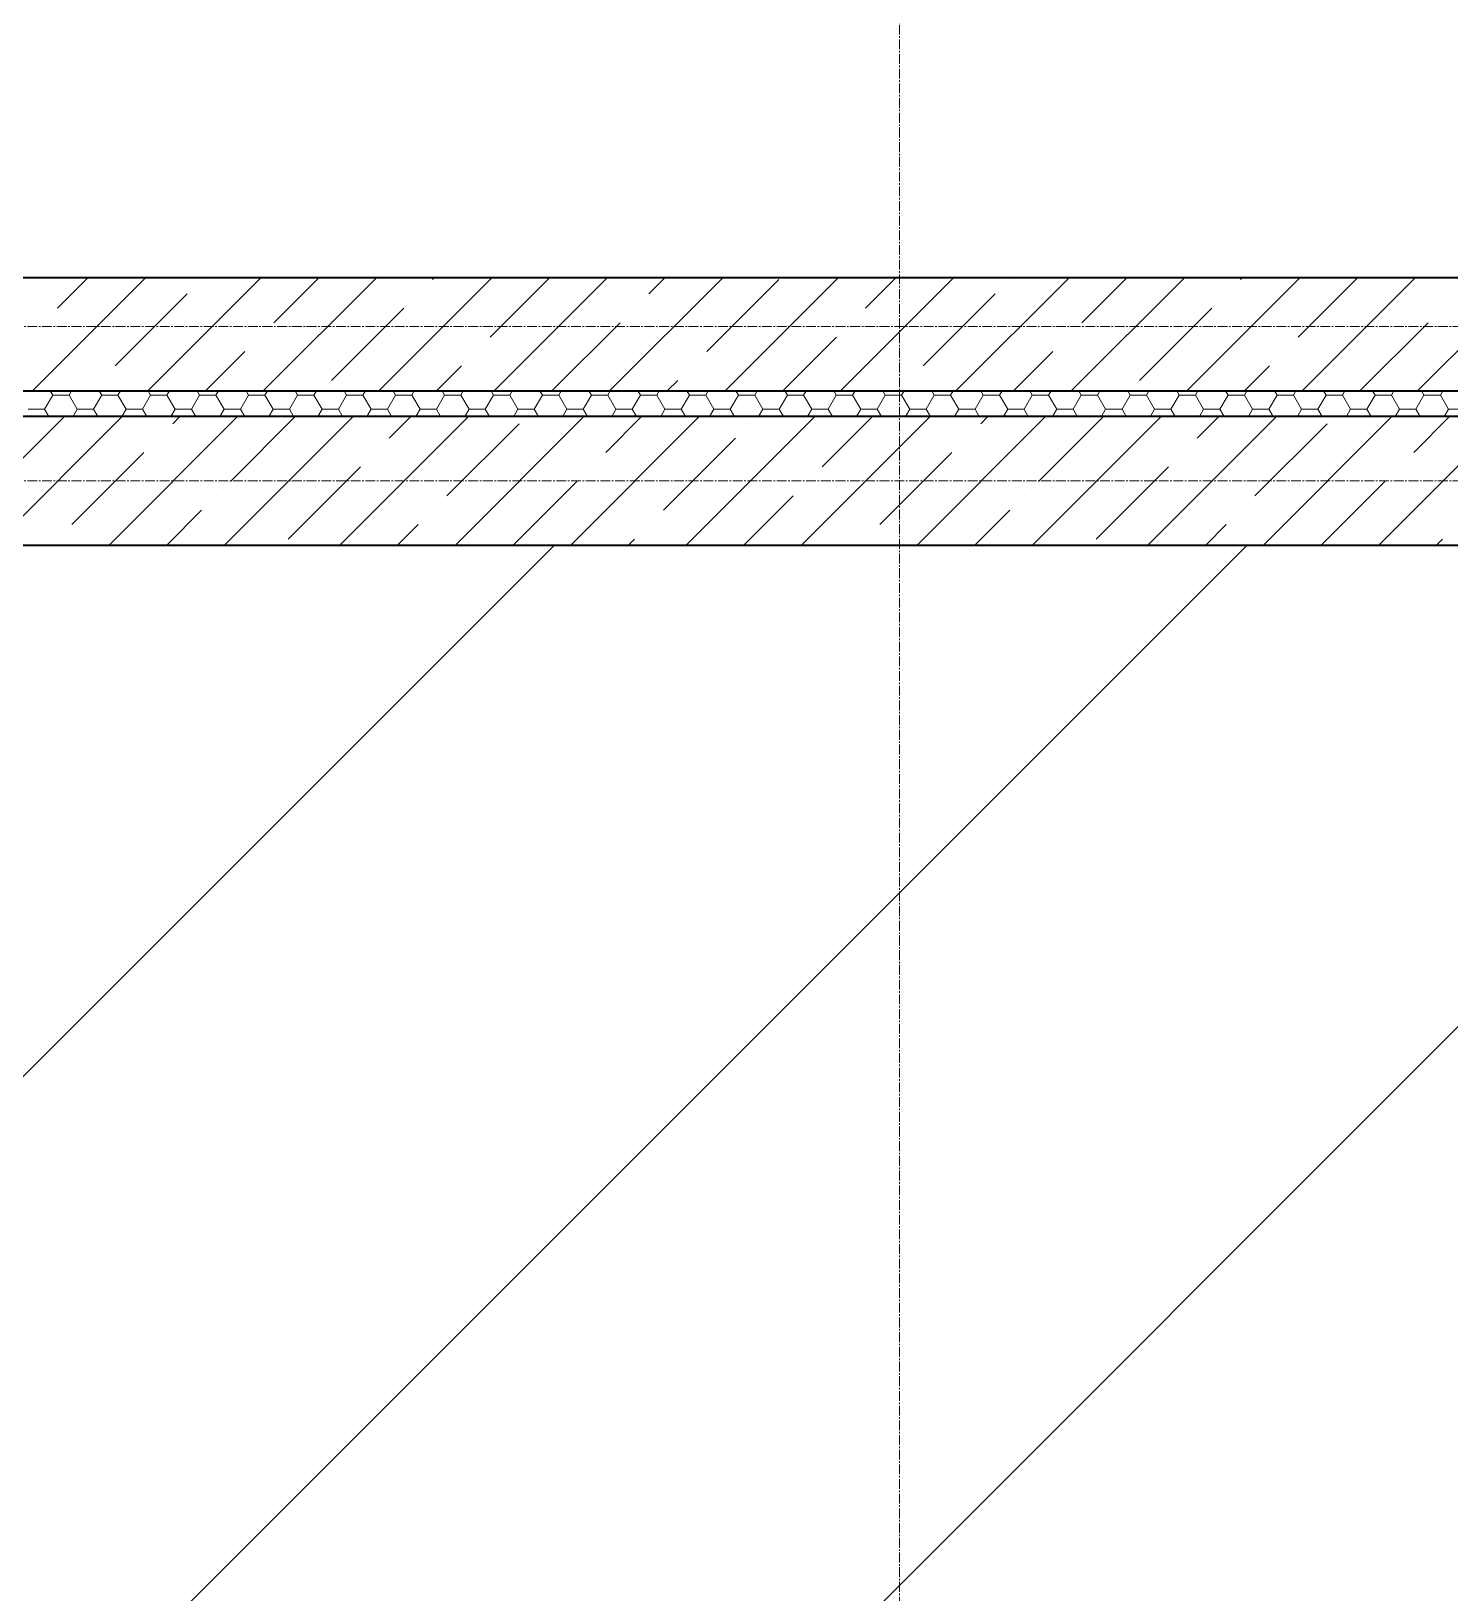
# Model space of a CAD drawing. Header units: millimetres. Extents: x 538266 to 1167394, y 114608 to 637157.
# Drawn here: x 831749 to 834508, y 184150 to 187188 of the extents above; entities that cross this region are included whole.
import ezdxf
from ezdxf.enums import TextEntityAlignment as Align

# ---------------------------------------------------------------- set-up
doc = ezdxf.new("R2010")
doc.units = ezdxf.units.MM
doc.linetypes.add('CENTER2', pattern=[28.575, 19.05, -3.175, 3.175, -3.175])
doc.layers.get('Defpoints').update_dxf_attribs({"color": 140})
for name, color, linetype, lineweight in [('АР_Стены ЖБ', 7, 'Continuous', 35), ('АР_Стены_дефшов', 4, 'Continuous', 0), ('АР_Штриховка', 8, 'Continuous', 0)]:
    doc.layers.add(name, color=color, linetype=linetype, lineweight=lineweight)
doc.layers.add('РД_Оси_100', color=7, linetype='Continuous', lineweight=0, true_color=0x525252)
doc.layers.add('ФВ-5', color=7, linetype='Continuous')
doc.styles.add('style1', font='ARIALN.TTF')

# ---------------------------------------------------------------- blocks, each defined once
blk = doc.blocks.new('2_этаж')
at = {"layer": 'АР_Стены ЖБ', "color": 18, "linetype": 'Continuous', "lineweight": 35, "true_color": 0x000000}
for p, q in [((685378.6, 186708.2), (672773.6, 186708.2)), ((672773.6, 186488.2), (685598.6, 186488.2)), ((685648.6, 186438.2), (672773.6, 186438.2)), ((672773.6, 186188.2), (685898.6, 186188.2))]:
    blk.add_line(p, q, dxfattribs=at)
at = {"layer": 'АР_Стены_дефшов', "color": 18, "linetype": 'Continuous', "lineweight": 0, "true_color": 0x000000}
for p, q in [((685598.6, 186488.2), (672973.6, 186488.2)), ((672973.6, 186438.2), (685648.6, 186438.2))]:
    blk.add_line(p, q, dxfattribs=at)
at = {"layer": 'АР_Штриховка', "color": 18, "linetype": 'Continuous', "lineweight": 5, "true_color": 0x000000}
for p, q in [((675387, 186488.2), (675607, 186708.2)), ((675435.6, 186649), (675494.8, 186708.2)), ((675611.6, 186488.2), (675831.6, 186708.2)), ((675716.2, 186705.1), (675716.2, 186705.1)), ((675836.1, 186488.2), (676056.1, 186708.2)), ((675856.5, 186620.9), (675943.8, 186708.2)), ((676060.6, 186488.2), (676280.6, 186708.2)), ((676165.2, 186705.1), (676168.3, 186708.2)), ((676277.5, 186592.9), (676392.8, 186708.2)), ((676285.1, 186488.2), (676505.1, 186708.2)), ((676509.6, 186488.2), (676729.6, 186708.2)), ((676586.1, 186677.1), (676617.3, 186708.2)), ((676698.4, 186564.8), (676838.7, 186705.1)), ((676734.1, 186488.2), (676954.1, 186708.2)), ((676958.6, 186488.2), (677178.6, 186708.2)), ((677007.1, 186649), (677066.3, 186708.2)), ((677183.1, 186488.2), (677403.1, 186708.2)), ((677287.7, 186705.1), (677287.7, 186705.1)), ((677407.6, 186488.2), (677627.6, 186708.2)), ((677428, 186620.9), (677515.3, 186708.2)), ((677632.1, 186488.2), (677852.1, 186708.2)), ((677736.7, 186705.1), (677739.9, 186708.2)), ((677849, 186592.9), (677964.4, 186708.2)), ((677856.6, 186488.2), (678076.6, 186708.2)), ((678081.1, 186488.2), (678301.1, 186708.2)), ((675547.8, 186536.8), (675688.1, 186677.1)), ((676137.1, 186677.1), (676137.1, 186677.1)), ((677119.4, 186536.8), (677259.7, 186677.1)), ((677708.7, 186677.1), (677708.7, 186677.1)), ((675968.8, 186508.7), (676109.1, 186649)), ((676558.1, 186649), (676558.1, 186649)), ((677540.3, 186508.7), (677680.6, 186649)), ((678129.6, 186649), (678129.6, 186649)), ((675407.5, 186620.9), (675407.5, 186620.9)), ((676397.3, 186488.2), (676530, 186620.9)), ((676979, 186620.9), (676979, 186620.9)), ((677968.9, 186488.2), (678101.6, 186620.9)), ((675828.4, 186592.9), (675828.4, 186592.9)), ((676846.3, 186488.2), (676951, 186592.9)), ((677400, 186592.9), (677400, 186592.9)), ((675723.8, 186488.2), (675800.4, 186564.8)), ((676249.4, 186564.8), (676249.4, 186564.8)), ((677295.3, 186488.2), (677371.9, 186564.8)), ((677820.9, 186564.8), (677820.9, 186564.8)), ((676172.8, 186488.2), (676221.3, 186536.8)), ((676670.3, 186536.8), (676670.3, 186536.8)), ((677744.4, 186488.2), (677792.9, 186536.8)), ((675519.7, 186508.7), (675519.7, 186508.7)), ((676621.8, 186488.2), (676642.3, 186508.7)), ((677091.3, 186508.7), (677091.3, 186508.7)), ((675311.6, 186188.2), (675561.6, 186438.2)), ((675351.4, 186340.3), (675449.3, 186438.2)), ((675536.1, 186188.2), (675786.1, 186438.2)), ((675660.1, 186424.5), (675673.8, 186438.2)), ((675760.6, 186188.2), (676010.6, 186438.2)), ((675772.3, 186312.3), (675898.3, 186438.2)), ((675985.1, 186188.2), (676235.1, 186438.2)), ((676081, 186396.4), (676122.8, 186438.2)), ((676209.6, 186188.2), (676459.6, 186438.2)), ((676434.1, 186188.2), (676684.1, 186438.2)), ((676502, 186368.4), (676571.8, 186438.2)), ((676658.6, 186188.2), (676908.6, 186438.2)), ((676883.1, 186188.2), (677133.1, 186438.2)), ((676922.9, 186340.3), (677020.8, 186438.2)), ((677107.6, 186188.2), (677357.6, 186438.2)), ((677231.6, 186424.5), (677245.3, 186438.2)), ((677332.1, 186188.2), (677582.1, 186438.2)), ((677343.9, 186312.3), (677469.9, 186438.2)), ((677556.6, 186188.2), (677806.6, 186438.2)), ((677652.6, 186396.4), (677694.4, 186438.2)), ((677781.1, 186188.2), (678031.1, 186438.2)), ((678005.6, 186188.2), (678255.6, 186438.2)), ((678073.5, 186368.4), (678143.4, 186438.2)), ((676193.3, 186284.2), (676333.6, 186424.5)), ((676782.6, 186424.5), (676782.6, 186424.5)), ((677764.8, 186284.2), (677905.1, 186424.5)), ((675632, 186396.4), (675632, 186396.4)), ((676614.2, 186256.1), (676754.5, 186396.4)), ((677203.5, 186396.4), (677203.5, 186396.4)), ((675463.6, 186228.1), (675603.9, 186368.4)), ((676052.9, 186368.4), (676052.9, 186368.4)), ((677035.2, 186228.1), (677175.5, 186368.4)), ((677624.5, 186368.4), (677624.5, 186368.4)), ((675884.6, 186200), (676024.9, 186340.3)), ((676321.8, 186188.2), (676445.8, 186312.3)), ((676473.9, 186340.3), (676473.9, 186340.3)), ((676894.8, 186312.3), (676894.8, 186312.3)), ((677456.1, 186200), (677596.4, 186340.3)), ((677893.4, 186188.2), (678017.4, 186312.3)), ((678045.4, 186340.3), (678045.4, 186340.3)), ((675744.2, 186284.2), (675744.2, 186284.2)), ((676770.8, 186188.2), (676866.8, 186284.2)), ((677315.8, 186284.2), (677315.8, 186284.2)), ((675648.3, 186188.2), (675716.2, 186256.1)), ((676165.2, 186256.1), (676165.2, 186256.1)), ((677219.9, 186188.2), (677287.7, 186256.1)), ((677736.7, 186256.1), (677736.7, 186256.1)), ((676097.3, 186188.2), (676137.1, 186228.1)), ((676586.1, 186228.1), (676586.1, 186228.1)), ((677668.9, 186188.2), (677708.7, 186228.1)), ((675435.6, 186200), (675435.6, 186200)), ((676546.3, 186188.2), (676558.1, 186200)), ((677007.1, 186200), (677007.1, 186200)), ((678117.9, 186188.2), (678129.6, 186200))]:
    blk.add_line(p, q, dxfattribs=at)
at = {"layer": 'АР_Штриховка', "color": 18, "linetype": 'Continuous', "lineweight": 0, "true_color": 0x000000}
for p, q in [((675410.7, 186452.5), (675426.5, 186480)), ((675426.5, 186480), (675421.7, 186488.2)), ((675426.5, 186480), (675458.3, 186480)), ((675458.3, 186480), (675463.1, 186488.2)), ((675474.2, 186452.5), (675458.3, 186480)), ((675505.9, 186452.5), (675521.8, 186480)), ((675521.8, 186480), (675517, 186488.2)), ((675521.8, 186480), (675553.5, 186480)), ((675553.5, 186480), (675558.3, 186488.2)), ((675569.4, 186452.5), (675553.5, 186480)), ((675601.2, 186452.5), (675617, 186480)), ((675617, 186480), (675612.2, 186488.2)), ((675617, 186480), (675648.8, 186480)), ((675648.8, 186480), (675653.6, 186488.2)), ((675664.7, 186452.5), (675648.8, 186480)), ((675696.4, 186452.5), (675712.3, 186480)), ((675712.3, 186480), (675707.5, 186488.2)), ((675712.3, 186480), (675744, 186480)), ((675744, 186480), (675748.8, 186488.2)), ((675759.9, 186452.5), (675744, 186480)), ((675791.7, 186452.5), (675807.5, 186480)), ((675807.5, 186480), (675802.7, 186488.2)), ((675807.5, 186480), (675839.3, 186480)), ((675839.3, 186480), (675844.1, 186488.2)), ((675855.2, 186452.5), (675839.3, 186480)), ((675886.9, 186452.5), (675902.8, 186480)), ((675902.8, 186480), (675898, 186488.2)), ((675902.8, 186480), (675934.5, 186480)), ((675934.5, 186480), (675939.3, 186488.2)), ((675950.4, 186452.5), (675934.5, 186480)), ((675982.2, 186452.5), (675998, 186480)), ((675998, 186480), (675993.2, 186488.2)), ((675998, 186480), (676029.8, 186480)), ((676029.8, 186480), (676034.6, 186488.2)), ((676045.7, 186452.5), (676029.8, 186480)), ((676077.4, 186452.5), (676093.3, 186480)), ((676093.3, 186480), (676088.5, 186488.2)), ((676093.3, 186480), (676125, 186480)), ((676125, 186480), (676129.8, 186488.2)), ((676140.9, 186452.5), (676125, 186480)), ((676172.7, 186452.5), (676188.5, 186480)), ((676188.5, 186480), (676183.7, 186488.2)), ((676188.5, 186480), (676220.3, 186480)), ((676220.3, 186480), (676225.1, 186488.2)), ((676236.2, 186452.5), (676220.3, 186480)), ((676267.9, 186452.5), (676283.8, 186480)), ((676283.8, 186480), (676279, 186488.2)), ((676283.8, 186480), (676315.5, 186480)), ((676315.5, 186480), (676320.3, 186488.2)), ((676331.4, 186452.5), (676315.5, 186480)), ((676363.2, 186452.5), (676379, 186480)), ((676379, 186480), (676374.2, 186488.2)), ((676379, 186480), (676410.8, 186480)), ((676410.8, 186480), (676415.6, 186488.2)), ((676426.7, 186452.5), (676410.8, 186480)), ((676458.4, 186452.5), (676474.3, 186480)), ((676474.3, 186480), (676469.5, 186488.2)), ((676474.3, 186480), (676506, 186480)), ((676506, 186480), (676510.8, 186488.2)), ((676521.9, 186452.5), (676506, 186480)), ((676553.7, 186452.5), (676569.5, 186480)), ((676569.5, 186480), (676564.7, 186488.2)), ((676569.5, 186480), (676601.3, 186480)), ((676601.3, 186480), (676606.1, 186488.2)), ((676617.2, 186452.5), (676601.3, 186480)), ((676648.9, 186452.5), (676664.8, 186480)), ((676664.8, 186480), (676660, 186488.2)), ((676664.8, 186480), (676696.5, 186480)), ((676696.5, 186480), (676701.3, 186488.2)), ((676712.4, 186452.5), (676696.5, 186480)), ((676744.2, 186452.5), (676760, 186480)), ((676760, 186480), (676755.2, 186488.2)), ((676760, 186480), (676791.8, 186480)), ((676791.8, 186480), (676796.6, 186488.2)), ((676807.7, 186452.5), (676791.8, 186480)), ((676839.4, 186452.5), (676855.3, 186480)), ((676855.3, 186480), (676850.5, 186488.2)), ((676855.3, 186480), (676887, 186480)), ((676887, 186480), (676891.8, 186488.2)), ((676902.9, 186452.5), (676887, 186480)), ((676934.7, 186452.5), (676950.5, 186480)), ((676950.5, 186480), (676945.7, 186488.2)), ((676950.5, 186480), (676982.3, 186480)), ((676982.3, 186480), (676987.1, 186488.2)), ((676998.2, 186452.5), (676982.3, 186480)), ((677029.9, 186452.5), (677045.8, 186480)), ((677045.8, 186480), (677041, 186488.2)), ((677045.8, 186480), (677077.5, 186480)), ((677077.5, 186480), (677082.3, 186488.2)), ((677093.4, 186452.5), (677077.5, 186480)), ((677125.2, 186452.5), (677141, 186480)), ((677141, 186480), (677136.2, 186488.2)), ((677141, 186480), (677172.8, 186480)), ((677172.8, 186480), (677177.6, 186488.2)), ((677188.7, 186452.5), (677172.8, 186480)), ((677220.4, 186452.5), (677236.3, 186480)), ((677236.3, 186480), (677231.5, 186488.2)), ((677236.3, 186480), (677268, 186480)), ((677268, 186480), (677272.8, 186488.2)), ((677283.9, 186452.5), (677268, 186480)), ((677315.7, 186452.5), (677331.5, 186480)), ((677331.5, 186480), (677326.7, 186488.2)), ((677331.5, 186480), (677363.3, 186480)), ((677363.3, 186480), (677368.1, 186488.2)), ((677379.2, 186452.5), (677363.3, 186480)), ((677410.9, 186452.5), (677426.8, 186480)), ((677426.8, 186480), (677422, 186488.2)), ((677426.8, 186480), (677458.5, 186480)), ((677458.5, 186480), (677463.3, 186488.2)), ((677474.4, 186452.5), (677458.5, 186480)), ((677506.2, 186452.5), (677522, 186480)), ((677522, 186480), (677517.2, 186488.2)), ((677522, 186480), (677553.8, 186480)), ((677553.8, 186480), (677558.6, 186488.2)), ((677569.7, 186452.5), (677553.8, 186480)), ((677601.4, 186452.5), (677617.3, 186480)), ((677617.3, 186480), (677612.5, 186488.2)), ((677617.3, 186480), (677649, 186480)), ((677649, 186480), (677653.8, 186488.2)), ((677664.9, 186452.5), (677649, 186480)), ((677696.7, 186452.5), (677712.5, 186480)), ((677712.5, 186480), (677707.7, 186488.2)), ((677712.5, 186480), (677744.3, 186480)), ((677744.3, 186480), (677749.1, 186488.2)), ((677760.2, 186452.5), (677744.3, 186480)), ((677791.9, 186452.5), (677807.8, 186480)), ((677807.8, 186480), (677803, 186488.2)), ((677807.8, 186480), (677839.5, 186480)), ((677839.5, 186480), (677844.3, 186488.2)), ((677855.4, 186452.5), (677839.5, 186480)), ((677887.2, 186452.5), (677903, 186480)), ((677903, 186480), (677898.2, 186488.2)), ((677903, 186480), (677934.8, 186480)), ((677934.8, 186480), (677939.6, 186488.2)), ((677950.7, 186452.5), (677934.8, 186480)), ((677982.4, 186452.5), (677998.3, 186480)), ((677998.3, 186480), (677993.5, 186488.2)), ((677998.3, 186480), (678030, 186480)), ((678030, 186480), (678034.8, 186488.2)), ((678045.9, 186452.5), (678030, 186480)), ((678077.7, 186452.5), (678093.5, 186480)), ((678093.5, 186480), (678088.7, 186488.2)), ((678093.5, 186480), (678125.3, 186480)), ((678125.3, 186480), (678130.1, 186488.2)), ((678141.2, 186452.5), (678125.3, 186480)), ((675378.9, 186452.5), (675410.7, 186452.5)), ((675418.9, 186438.2), (675410.7, 186452.5)), ((675466, 186438.2), (675474.2, 186452.5)), ((675474.2, 186452.5), (675505.9, 186452.5)), ((675514.1, 186438.2), (675505.9, 186452.5)), ((675561.2, 186438.2), (675569.4, 186452.5)), ((675569.4, 186452.5), (675601.2, 186452.5)), ((675609.4, 186438.2), (675601.2, 186452.5)), ((675656.5, 186438.2), (675664.7, 186452.5)), ((675664.7, 186452.5), (675696.4, 186452.5)), ((675704.6, 186438.2), (675696.4, 186452.5)), ((675751.7, 186438.2), (675759.9, 186452.5)), ((675759.9, 186452.5), (675791.7, 186452.5)), ((675799.9, 186438.2), (675791.7, 186452.5)), ((675847, 186438.2), (675855.2, 186452.5)), ((675855.2, 186452.5), (675886.9, 186452.5)), ((675895.1, 186438.2), (675886.9, 186452.5)), ((675942.2, 186438.2), (675950.4, 186452.5)), ((675950.4, 186452.5), (675982.2, 186452.5)), ((675990.4, 186438.2), (675982.2, 186452.5)), ((676037.5, 186438.2), (676045.7, 186452.5)), ((676045.7, 186452.5), (676077.4, 186452.5)), ((676085.6, 186438.2), (676077.4, 186452.5)), ((676132.7, 186438.2), (676140.9, 186452.5)), ((676140.9, 186452.5), (676172.7, 186452.5)), ((676180.9, 186438.2), (676172.7, 186452.5)), ((676228, 186438.2), (676236.2, 186452.5)), ((676236.2, 186452.5), (676267.9, 186452.5)), ((676276.1, 186438.2), (676267.9, 186452.5)), ((676323.2, 186438.2), (676331.4, 186452.5)), ((676331.4, 186452.5), (676363.2, 186452.5)), ((676371.4, 186438.2), (676363.2, 186452.5)), ((676418.5, 186438.2), (676426.7, 186452.5)), ((676426.7, 186452.5), (676458.4, 186452.5)), ((676466.6, 186438.2), (676458.4, 186452.5)), ((676513.7, 186438.2), (676521.9, 186452.5)), ((676521.9, 186452.5), (676553.7, 186452.5)), ((676561.9, 186438.2), (676553.7, 186452.5)), ((676609, 186438.2), (676617.2, 186452.5)), ((676617.2, 186452.5), (676648.9, 186452.5)), ((676657.1, 186438.2), (676648.9, 186452.5)), ((676704.2, 186438.2), (676712.4, 186452.5)), ((676712.4, 186452.5), (676744.2, 186452.5)), ((676752.4, 186438.2), (676744.2, 186452.5)), ((676799.5, 186438.2), (676807.7, 186452.5)), ((676807.7, 186452.5), (676839.4, 186452.5)), ((676847.6, 186438.2), (676839.4, 186452.5)), ((676894.7, 186438.2), (676902.9, 186452.5)), ((676902.9, 186452.5), (676934.7, 186452.5)), ((676942.9, 186438.2), (676934.7, 186452.5)), ((676990, 186438.2), (676998.2, 186452.5)), ((676998.2, 186452.5), (677029.9, 186452.5)), ((677038.1, 186438.2), (677029.9, 186452.5)), ((677085.2, 186438.2), (677093.4, 186452.5)), ((677093.4, 186452.5), (677125.2, 186452.5)), ((677133.4, 186438.2), (677125.2, 186452.5)), ((677180.5, 186438.2), (677188.7, 186452.5)), ((677188.7, 186452.5), (677220.4, 186452.5)), ((677228.6, 186438.2), (677220.4, 186452.5)), ((677275.7, 186438.2), (677283.9, 186452.5)), ((677283.9, 186452.5), (677315.7, 186452.5)), ((677323.9, 186438.2), (677315.7, 186452.5)), ((677371, 186438.2), (677379.2, 186452.5)), ((677379.2, 186452.5), (677410.9, 186452.5)), ((677419.1, 186438.2), (677410.9, 186452.5)), ((677466.2, 186438.2), (677474.4, 186452.5)), ((677474.4, 186452.5), (677506.2, 186452.5)), ((677514.4, 186438.2), (677506.2, 186452.5)), ((677561.5, 186438.2), (677569.7, 186452.5)), ((677569.7, 186452.5), (677601.4, 186452.5)), ((677609.6, 186438.2), (677601.4, 186452.5)), ((677656.7, 186438.2), (677664.9, 186452.5)), ((677664.9, 186452.5), (677696.7, 186452.5)), ((677704.9, 186438.2), (677696.7, 186452.5)), ((677752, 186438.2), (677760.2, 186452.5)), ((677760.2, 186452.5), (677791.9, 186452.5)), ((677800.1, 186438.2), (677791.9, 186452.5)), ((677847.2, 186438.2), (677855.4, 186452.5)), ((677855.4, 186452.5), (677887.2, 186452.5)), ((677895.4, 186438.2), (677887.2, 186452.5)), ((677942.5, 186438.2), (677950.7, 186452.5)), ((677950.7, 186452.5), (677982.4, 186452.5)), ((677990.6, 186438.2), (677982.4, 186452.5)), ((678037.7, 186438.2), (678045.9, 186452.5)), ((678045.9, 186452.5), (678077.7, 186452.5)), ((678085.9, 186438.2), (678077.7, 186452.5)), ((678133, 186438.2), (678141.2, 186452.5)), ((678141.2, 186452.5), (678172.9, 186452.5))]:
    blk.add_line(p, q, dxfattribs=at)
at = {"layer": 'Defpoints', "color": 18, "true_color": 0x000000, "style": 'style1'}
for p in [(677970.6, 219836.4), (678101.2, 211681.4)]:
    blk.add_attdef('АР-ПОМЕЩЕНИЕ:НАИМЕНОВАНИЕ', text='', height=100, dxfattribs=at).set_placement(p, align=Align.MIDDLE)
blk = doc.blocks.new('СОШ_2200_АР_ОСИ_М100_28.05.24')
at = {"layer": 'РД_Оси_100', "color": 251, "linetype": 'CENTER2', "true_color": 0x636466}
blk.add_line((4200, -6155), (4200, 139938.679), dxfattribs=at)
for points in [[(29555, 64200), (-5454.958, 64200), (-5954.958, 64350)], [(29555, 63900), (-5454.958, 63900), (-5954.958, 63750)]]:
    blk.add_lwpolyline(points, dxfattribs=at)

msp = doc.modelspace()

# ---------------------------------------------------------------- hatches: boundary and pattern name
at = {"layer": 'ФВ-5'}
h = msp.add_hatch(dxfattribs=at)
h.set_pattern_fill('ANSI31', color=3, scale=300)
h.paths.add_polyline_path([(836927.8, 185313.2), (836927.8, 185314.2), (836927.8, 185768.2), (836707.8, 185768.2), (836707.8, 186188.2), (829357.8, 186188.2), (829357.8, 185313.2), (829356.5, 182013.2), (829357.8, 182013.2), (829357.8, 181113.2), (829357.4, 180053.9, -0.256444), (829457.6, 179871.3, -0.284268), (829337.8, 179677.8), (829337.8, 179248.7, -0.284268), (829457.6, 179055.2, -0.284268), (829337.8, 178861.6), (829337.8, 177964.9, -0.284268), (829457.6, 177771.3, -0.255743), (829357.8, 177589.1), (829357.8, 177113.2), (832809.7, 177113.2, -0.594367), (833189.8, 177113.2), (834927.8, 177113.2), (834927.8, 177413.2), (835827.8, 177413.2), (835827.8, 177113.2), (835907.8, 177113.2), (835907.8, 177533.2), (836927.8, 177533.2), (836927.8, 177613.2), (836927.8, 181113.2), (836927.8, 182013.2), (836927.8, 182187.1, -0.260437), (836824.9, 182371.3, -0.260437), (836927.8, 182555.6)])
h.paths.add_polyline_path([(832635.7, 182246.9), (832085.7, 182246.9, -1), (832085.7, 182846.9), (832635.7, 182846.9, -1)], flags=16)
h.paths.add_polyline_path([(831759.1, 177835.7), (832772.3, 177835.7), (832772.3, 178295.2), (831759.1, 178295.2)], flags=24)
h.paths.add_polyline_path([(831489.4, 178262.2), (833042, 178262.2), (833042, 178459.8), (831489.4, 178459.8)], flags=24)
h.paths.add_polyline_path([(831574.9, 181966.7), (833127.6, 181966.7), (833127.6, 182164.3), (831574.9, 182164.3)], flags=24)
h.paths.add_polyline_path([(831769.6, 182278.8), (832951.7, 182278.8), (832951.7, 182814.9), (831769.6, 182814.9)], flags=24)
h.paths.add_polyline_path([(836449.7, 185729.8), (836739.4, 185729.8), (836739.4, 185955.3), (836449.7, 185955.3)], flags=24)

# ---------------------------------------------------------------- block references
msp.add_blockref('2_этаж', (156364.3, 0))
at = {"layer": 'РД_Оси_100'}
msp.add_blockref('СОШ_2200_АР_ОСИ_М100_28.05.24', (829237.8, 122413.2), dxfattribs=at)

doc.saveas('drawing.dxf')
